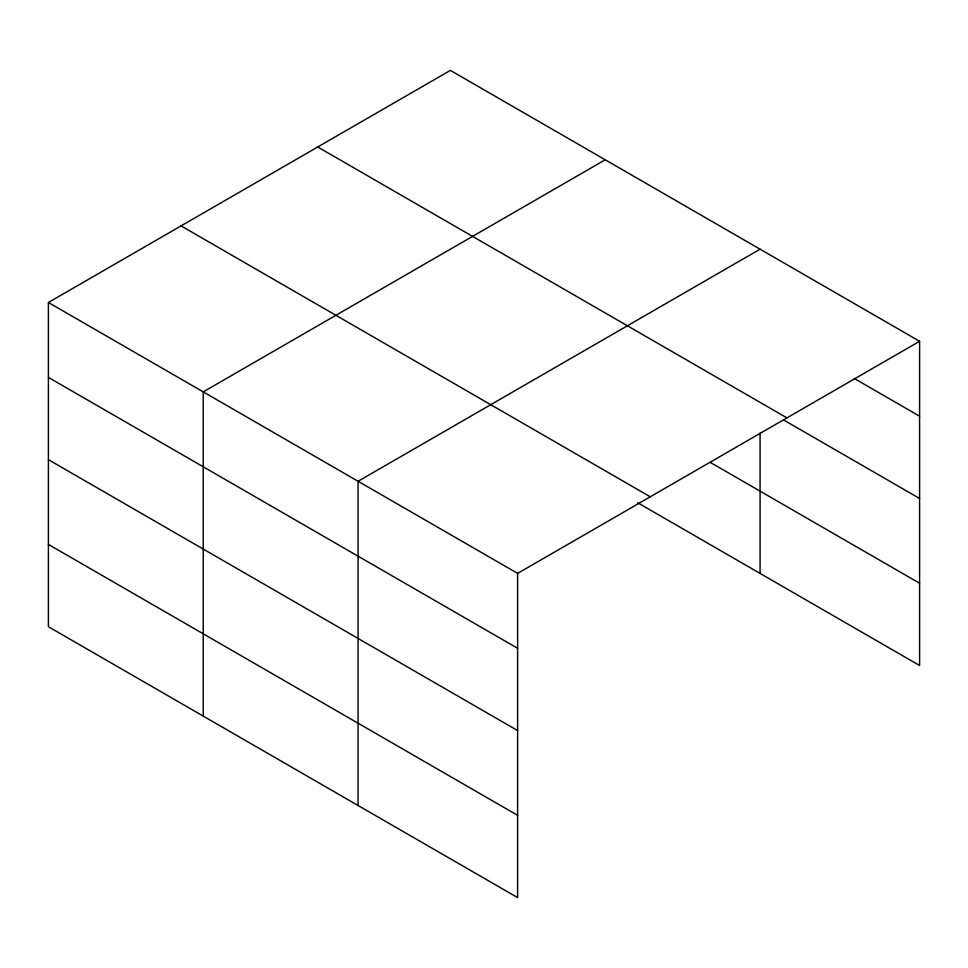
<?xml version="1.0" encoding="UTF-8"?>
<svg xmlns="http://www.w3.org/2000/svg" width="968" height="968" viewBox="0 0 968 968"><rect width="100%" height="100%" fill="white"/><g stroke="black" fill="none" stroke-linecap="round" stroke-linejoin="round"><path stroke-width="1.45" d="M517.614 730.562L517.614 573.383L48.4 302.488L48.4 626.707L517.614 897.602L517.614 730.562L48.4 459.667M637.755 502.791L919.6 665.512L919.6 341.293L450.386 70.398L48.4 302.488M605.23 159.793L203.244 391.883L203.244 716.102M760.074 249.187L358.075 481.277L358.075 805.497M517.614 573.383L919.6 341.293M854.224 378.452L919.6 416.204M317.734 146.991L786.948 417.886M783.608 419.967L919.6 498.472M710.621 462.595L919.6 583.244M181.052 225.895L650.266 496.79M48.4 377.399L517.614 648.294M48.4 544.427L517.614 815.322M760.074 433.144L760.074 573.407"/></g></svg>
